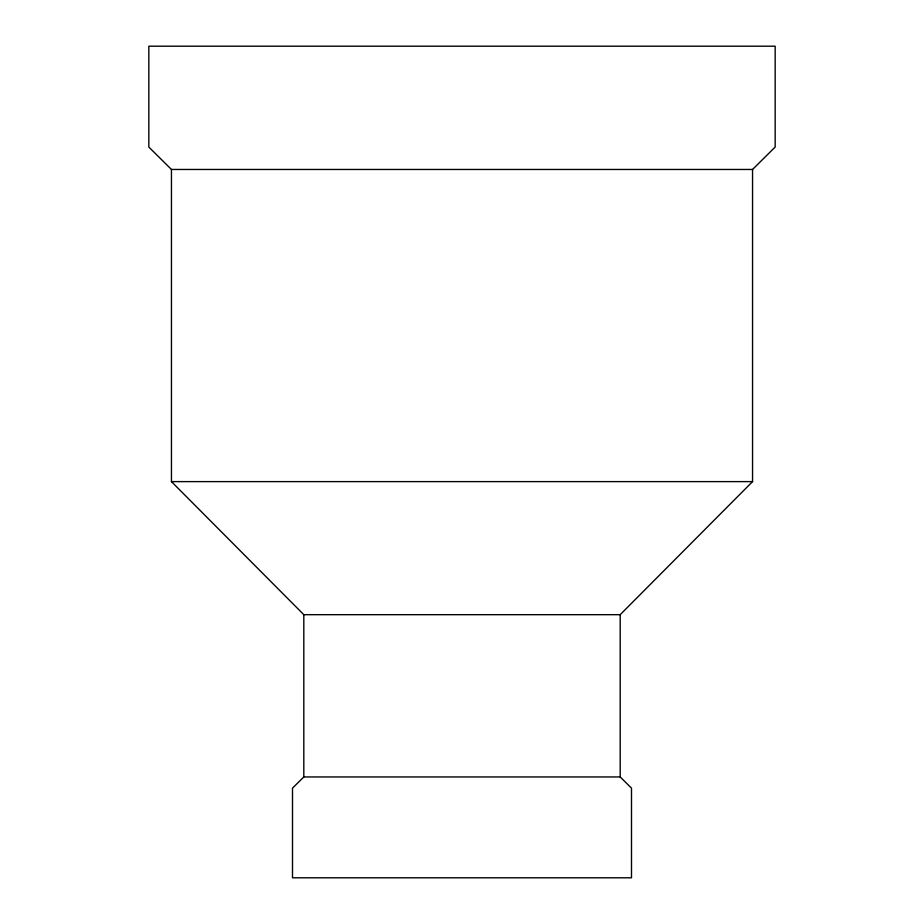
<?xml version="1.0" encoding="UTF-8"?>
<svg xmlns="http://www.w3.org/2000/svg" width="924" height="924" viewBox="0 0 924 924"><rect width="100%" height="100%" fill="white"/><g stroke="black" fill="none" stroke-linecap="round" stroke-linejoin="round"><path stroke-width="1.39" d="M620.189 776.945L303.811 776.945L292.504 788.149L292.504 877.8L631.496 877.8L631.496 788.149L620.189 776.945L620.189 614.679L752.552 481.612L752.552 169.462L775.167 147.055L775.167 46.2L148.833 46.2L148.833 147.055L171.448 169.462L752.552 169.462M171.448 169.462L171.448 481.612L752.552 481.612M171.448 481.612L303.811 614.679L620.189 614.679M303.811 614.679L303.811 776.945"/></g></svg>
